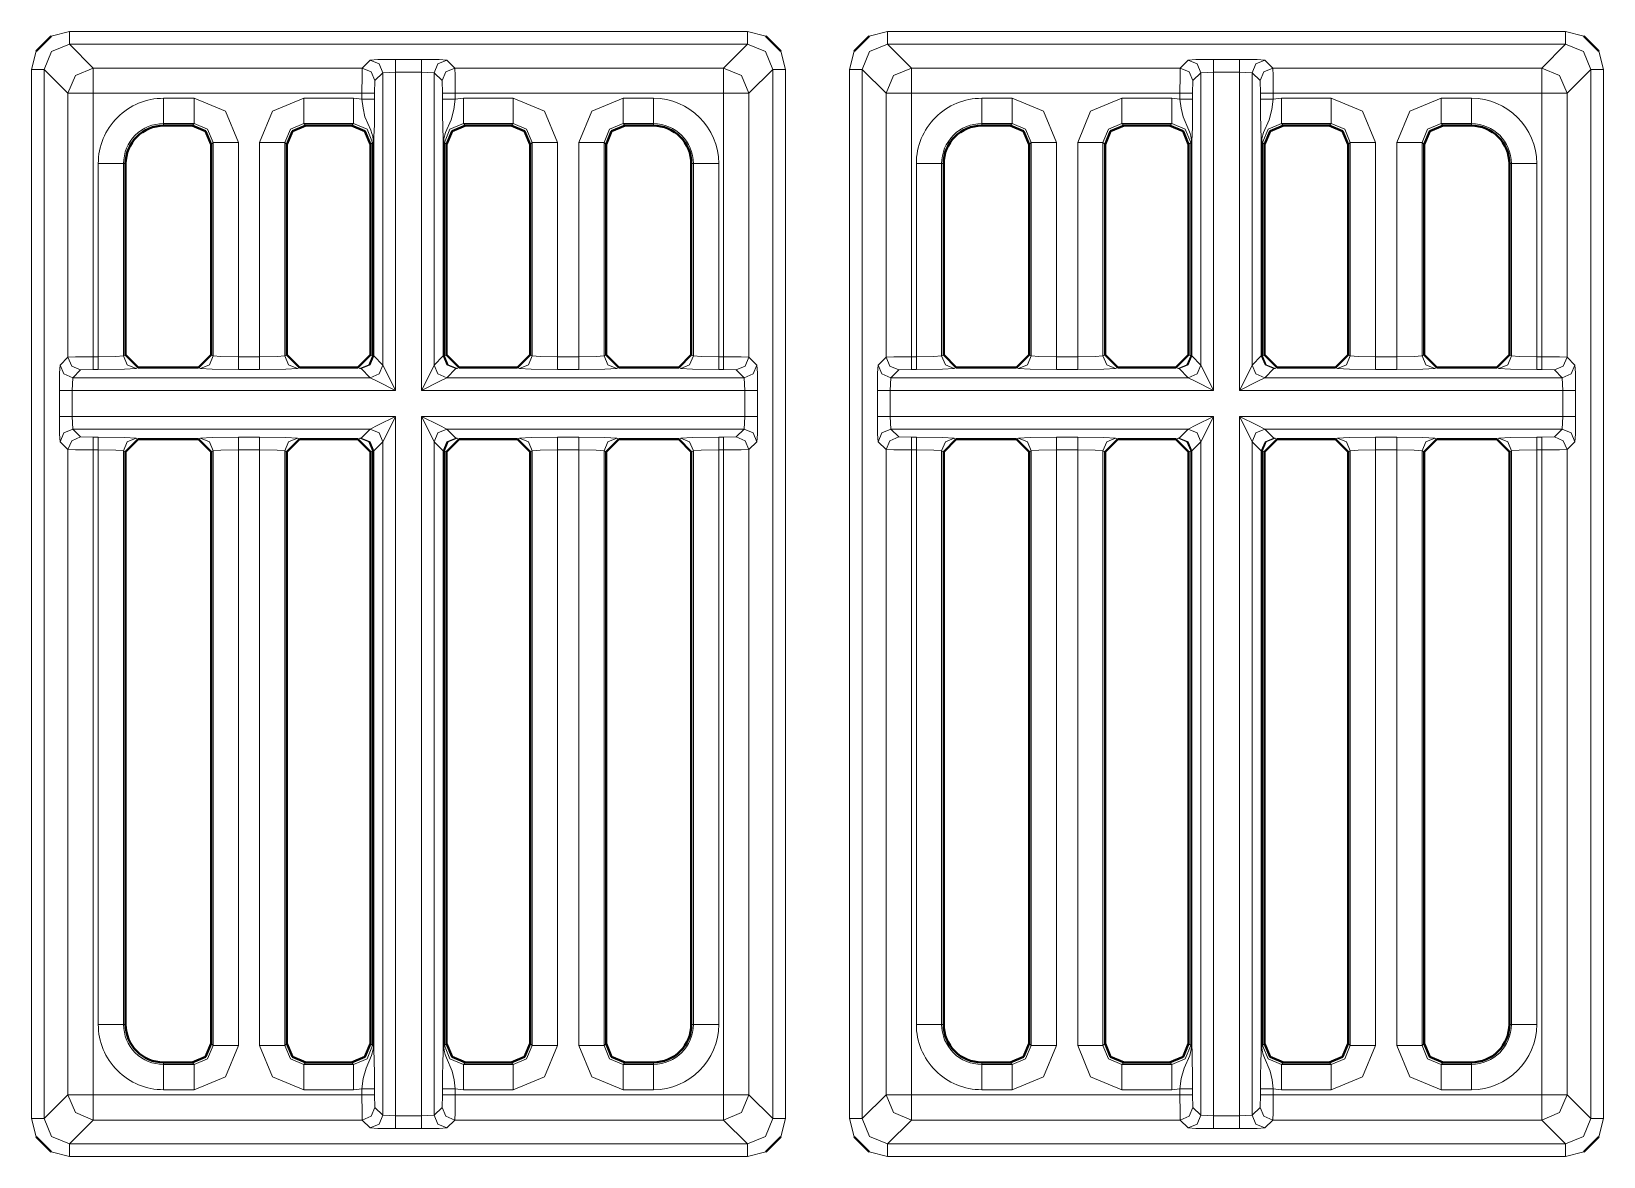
# Model space of a CAD drawing. Header units: millimetres. Extents: x 0 to 2941, y -405 to 1422.
# Drawn here: x 451.8 to 513.9, y 409 to 453.4 of the extents above; entities that cross this region are included whole.
import ezdxf

# ---------------------------------------------------------------- set-up
doc = ezdxf.new("R2010")
doc.units = ezdxf.units.MM
doc.layers.add('FINE', color=9, linetype='Continuous')
doc.layers.add('OUTLINE', color=7, linetype='Continuous')

msp = doc.modelspace()

# ---------------------------------------------------------------- linework, layer by layer
at = {"layer": 'FINE', "lineweight": 9}
for p, q in [((453.279, 453.377), (452.552, 453.189)), ((480.054, 453.377), (453.279, 453.377)), ((480.781, 453.189), (480.054, 453.377)), ((513.081, 453.189), (512.354, 453.377)), ((451.968, 452.605), (451.78, 451.878)), ((454.223, 451.933), (453.279, 452.877)), ((481.553, 451.878), (481.366, 452.605)), ((484.268, 452.605), (484.08, 451.878)), ((485.579, 452.877), (512.354, 452.877)), ((486.523, 451.933), (485.579, 452.877)), ((512.354, 452.877), (511.41, 451.933)), ((513.853, 451.878), (513.665, 452.605)), ((467.182, 452.275), (466.157, 452.275)), ((468.497, 451.933), (468.182, 452.249)), ((479.11, 451.933), (468.497, 451.933)), ((497.142, 451.933), (486.523, 451.933)), ((497.457, 452.249), (497.142, 451.933)), ((500.797, 451.933), (500.482, 452.249)), ((511.41, 451.933), (500.797, 451.933)), ((452.28, 451.878), (453.223, 450.934)), ((465.329, 450.934), (465.342, 451.434)), ((465.342, 451.434), (465.657, 451.749)), ((465.657, 451.749), (466.157, 451.775)), ((465.657, 451.749), (465.657, 440.205)), ((466.157, 439.206), (466.157, 451.775)), ((467.182, 451.775), (467.682, 451.749)), ((467.682, 451.749), (467.998, 451.434)), ((467.682, 440.205), (467.682, 451.749)), ((467.998, 451.434), (468.01, 450.934)), ((481.553, 410.453), (481.553, 451.878)), ((484.08, 451.878), (484.08, 410.453)), ((484.579, 451.878), (485.523, 450.934)), ((484.579, 410.453), (484.579, 451.878)), ((497.642, 451.434), (497.957, 451.749)), ((497.957, 451.749), (498.457, 451.775)), ((497.957, 451.749), (497.957, 440.205)), ((498.457, 439.206), (498.457, 451.775)), ((499.483, 451.775), (499.982, 451.749)), ((499.982, 451.749), (500.298, 451.434)), ((499.982, 440.205), (499.982, 451.749)), ((500.298, 451.434), (500.31, 450.934)), ((513.354, 451.878), (513.354, 410.453)), ((513.853, 410.453), (513.853, 451.878)), ((453.223, 450.934), (453.223, 440.521)), ((454.223, 450.934), (464.829, 450.934)), ((464.502, 450.739), (462.537, 450.739)), ((464.829, 450.708), (464.502, 450.739)), ((464.829, 450.934), (464.829, 450.708)), ((465.329, 450.708), (465.329, 450.934)), ((468.01, 450.934), (468.01, 450.708)), ((468.837, 450.739), (468.51, 450.708)), ((470.802, 450.739), (468.837, 450.739)), ((476.335, 450.739), (475.137, 450.739)), ((485.523, 450.934), (485.523, 440.521)), ((486.523, 440.533), (486.523, 450.934)), ((496.802, 450.739), (494.837, 450.739)), ((500.31, 450.934), (500.31, 450.708)), ((501.137, 450.739), (500.81, 450.708)), ((503.102, 450.739), (501.137, 450.739)), ((508.635, 450.739), (507.437, 450.739)), ((456.998, 449.659), (456.998, 449.74)), ((456.998, 449.74), (458.202, 449.74)), ((458.202, 449.74), (458.121, 449.659)), ((470.802, 449.74), (470.721, 449.659)), ((475.219, 449.659), (475.137, 449.74)), ((475.137, 449.74), (476.335, 449.74)), ((476.335, 449.74), (476.335, 449.659)), ((489.299, 449.659), (489.299, 449.74)), ((489.299, 449.74), (490.502, 449.74)), ((490.502, 449.74), (490.421, 449.659)), ((501.219, 449.659), (501.137, 449.74)), ((501.137, 449.74), (503.102, 449.74)), ((503.102, 449.74), (503.021, 449.659)), ((460.79, 448.991), (460.79, 440.533)), ((461.788, 448.991), (461.87, 448.91)), ((461.788, 440.571), (461.788, 448.991)), ((465.17, 448.91), (465.251, 448.991)), ((465.3, 440.563), (465.3, 448.991)), ((468.04, 448.991), (468.04, 440.563)), ((468.056, 440.563), (468.056, 448.991)), ((468.088, 448.991), (468.17, 448.91)), ((468.088, 440.571), (468.088, 448.991)), ((472.55, 440.533), (472.55, 448.991)), ((473.39, 448.991), (473.39, 440.533)), ((474.388, 448.991), (474.47, 448.91)), ((491.17, 448.91), (491.251, 448.991)), ((491.251, 448.991), (491.251, 440.571)), ((492.25, 440.533), (492.25, 448.991)), ((493.09, 448.991), (493.09, 440.533)), ((497.47, 448.91), (497.551, 448.991)), ((497.551, 448.991), (497.551, 440.571)), ((497.6, 440.563), (497.6, 448.991)), ((500.34, 448.991), (500.34, 440.563)), ((500.356, 440.563), (500.356, 448.991)), ((500.388, 448.991), (500.47, 448.91)), ((500.388, 440.571), (500.388, 448.991)), ((503.77, 448.91), (503.851, 448.991)), ((503.851, 448.991), (503.851, 440.571)), ((505.69, 448.991), (505.69, 440.533)), ((506.688, 448.991), (506.77, 448.91)), ((506.688, 440.571), (506.688, 448.991)), ((454.419, 448.158), (454.419, 440.533)), ((455.417, 448.158), (455.498, 448.158)), ((455.417, 440.571), (455.417, 448.158)), ((477.835, 448.158), (477.916, 448.158)), ((478.915, 440.533), (478.915, 448.158)), ((487.717, 448.158), (487.799, 448.158)), ((487.717, 440.571), (487.717, 448.158)), ((510.135, 448.158), (510.216, 448.158)), ((510.216, 448.158), (510.216, 440.571)), ((511.215, 440.533), (511.215, 448.158)), ((453.223, 440.521), (452.908, 440.205)), ((455.498, 440.611), (455.417, 440.571)), ((455.916, 440.071), (455.999, 440.112)), ((458.37, 440.112), (458.452, 440.071)), ((458.951, 440.571), (458.87, 440.611)), ((461.87, 440.611), (461.788, 440.571)), ((462.288, 440.071), (462.37, 440.112)), ((464.67, 440.112), (464.752, 440.071)), ((465.283, 440.563), (465.251, 440.571)), ((465.657, 440.205), (465.3, 440.563)), ((468.04, 440.563), (467.682, 440.205)), ((468.088, 440.571), (468.056, 440.563)), ((468.17, 440.611), (468.088, 440.571)), ((468.588, 440.071), (468.67, 440.112)), ((470.97, 440.112), (471.052, 440.071)), ((471.551, 440.571), (471.47, 440.611)), ((473.39, 440.533), (472.55, 440.533)), ((474.888, 440.071), (474.97, 440.112)), ((477.335, 440.112), (477.417, 440.071)), ((485.523, 440.521), (485.208, 440.205)), ((487.799, 440.611), (487.717, 440.571)), ((488.216, 440.071), (488.298, 440.112)), ((490.67, 440.112), (490.752, 440.071)), ((491.251, 440.571), (491.17, 440.611)), ((493.09, 440.533), (492.25, 440.533)), ((494.17, 440.611), (494.088, 440.571)), ((494.588, 440.071), (494.67, 440.112)), ((496.97, 440.112), (497.052, 440.071)), ((497.551, 440.571), (497.47, 440.611)), ((497.583, 440.563), (497.551, 440.571)), ((497.957, 440.205), (497.6, 440.563)), ((500.34, 440.563), (499.982, 440.205)), ((500.388, 440.571), (500.356, 440.563)), ((500.47, 440.611), (500.388, 440.571)), ((500.888, 440.071), (500.97, 440.112)), ((503.851, 440.571), (503.77, 440.611)), ((505.69, 440.533), (504.85, 440.533)), ((506.77, 440.611), (506.688, 440.571)), ((507.187, 440.071), (507.27, 440.112)), ((509.635, 440.112), (509.717, 440.071)), ((510.216, 440.571), (510.135, 440.611)), ((453.382, 439.206), (453.408, 439.705)), ((453.408, 439.705), (453.723, 440.021)), ((453.408, 439.705), (465.157, 439.705)), ((453.723, 440.021), (454.223, 440.033)), ((454.223, 440.033), (454.419, 440.033)), ((459.95, 440.033), (460.79, 440.033)), ((464.752, 440.071), (464.8, 440.063)), ((464.8, 440.063), (465.157, 439.705)), ((468.182, 439.705), (479.925, 439.705)), ((472.55, 440.033), (473.39, 440.033)), ((478.915, 440.033), (479.11, 440.033)), ((479.11, 440.033), (479.61, 440.021)), ((479.61, 440.021), (479.925, 439.705)), ((479.925, 439.705), (479.951, 439.206)), ((485.682, 439.206), (485.708, 439.705)), ((485.708, 439.705), (486.023, 440.021)), ((485.708, 439.705), (497.457, 439.705)), ((486.023, 440.021), (486.523, 440.033)), ((486.523, 440.033), (486.719, 440.033)), ((492.25, 440.033), (493.09, 440.033)), ((497.052, 440.071), (497.1, 440.063)), ((497.1, 440.063), (497.457, 439.705)), ((500.482, 439.705), (500.839, 440.063)), ((500.482, 439.705), (512.225, 439.705)), ((500.839, 440.063), (500.888, 440.071)), ((504.85, 440.033), (505.69, 440.033)), ((511.215, 440.033), (511.41, 440.033)), ((511.41, 440.033), (511.91, 440.021)), ((511.91, 440.021), (512.225, 439.705)), ((512.225, 439.705), (512.251, 439.206)), ((452.883, 439.206), (452.883, 438.18)), ((466.157, 439.206), (453.382, 439.206)), ((453.382, 438.18), (453.382, 439.206)), ((479.951, 439.206), (467.182, 439.206)), ((479.951, 439.206), (479.951, 438.18)), ((485.182, 439.206), (485.182, 438.18)), ((498.457, 439.206), (485.682, 439.206)), ((485.682, 438.18), (485.682, 439.206)), ((512.251, 439.206), (499.483, 439.206)), ((512.251, 439.206), (512.251, 438.18)), ((512.751, 438.18), (512.751, 439.206)), ((453.382, 438.18), (466.157, 438.18)), ((453.408, 437.68), (453.382, 438.18)), ((453.723, 437.365), (453.408, 437.68)), ((465.157, 437.68), (453.408, 437.68)), ((465.157, 437.68), (464.8, 437.323)), ((466.157, 410.556), (466.157, 438.18)), ((467.182, 438.18), (479.951, 438.18)), ((467.182, 438.18), (467.182, 410.556)), ((479.925, 437.68), (468.182, 437.68)), ((468.539, 437.323), (468.182, 437.68)), ((479.925, 437.68), (479.61, 437.365)), ((479.951, 438.18), (479.925, 437.68)), ((485.682, 438.18), (498.457, 438.18)), ((485.708, 437.68), (485.682, 438.18)), ((497.457, 437.68), (485.708, 437.68)), ((486.023, 437.365), (485.708, 437.68)), ((497.457, 437.68), (497.1, 437.323)), ((499.483, 438.18), (512.251, 438.18)), ((499.483, 438.18), (499.483, 410.556)), ((512.225, 437.68), (500.482, 437.68)), ((500.839, 437.323), (500.482, 437.68)), ((512.225, 437.68), (511.91, 437.365)), ((512.251, 438.18), (512.225, 437.68)), ((454.223, 437.352), (453.723, 437.365)), ((454.419, 437.352), (454.223, 437.352)), ((455.999, 437.274), (455.916, 437.315)), ((458.452, 437.315), (458.37, 437.274)), ((460.79, 437.352), (459.95, 437.352)), ((462.37, 437.274), (462.288, 437.315)), ((464.752, 437.315), (464.67, 437.274)), ((464.8, 437.323), (464.752, 437.315)), ((465.3, 436.823), (465.657, 437.18)), ((465.657, 437.18), (465.657, 410.582)), ((467.682, 410.582), (467.682, 437.18)), ((467.682, 437.18), (468.04, 436.823)), ((468.588, 437.315), (468.539, 437.323)), ((468.67, 437.274), (468.588, 437.315)), ((471.052, 437.315), (470.97, 437.274)), ((473.39, 437.352), (472.55, 437.352)), ((474.97, 437.274), (474.888, 437.315)), ((477.417, 437.315), (477.335, 437.274)), ((479.11, 437.352), (478.915, 437.352)), ((479.61, 437.365), (479.11, 437.352)), ((480.11, 436.865), (480.425, 437.18)), ((486.523, 437.352), (486.023, 437.365)), ((486.719, 437.352), (486.523, 437.352)), ((490.752, 437.315), (490.67, 437.274)), ((493.09, 437.352), (492.25, 437.352)), ((494.67, 437.274), (494.588, 437.315)), ((497.052, 437.315), (496.97, 437.274)), ((497.1, 437.323), (497.052, 437.315)), ((497.6, 436.823), (497.957, 437.18)), ((497.957, 437.18), (497.957, 410.582)), ((499.982, 410.582), (499.982, 437.18)), ((499.982, 437.18), (500.34, 436.823)), ((500.888, 437.315), (500.839, 437.323)), ((500.97, 437.274), (500.888, 437.315)), ((503.352, 437.315), (503.27, 437.274)), ((505.69, 437.352), (504.85, 437.352)), ((507.27, 437.274), (507.187, 437.315)), ((509.717, 437.315), (509.635, 437.274)), ((511.41, 437.352), (511.215, 437.352)), ((511.91, 437.365), (511.41, 437.352)), ((512.41, 436.865), (512.725, 437.18)), ((454.223, 436.852), (454.419, 436.852)), ((454.223, 411.397), (454.223, 436.852)), ((454.419, 436.852), (454.419, 414.172)), ((455.417, 414.172), (455.417, 436.815)), ((455.417, 436.815), (455.498, 436.774)), ((459.95, 413.34), (459.95, 436.852)), ((459.95, 436.852), (460.79, 436.852)), ((461.788, 413.34), (461.788, 436.815)), ((461.788, 436.815), (461.87, 436.774)), ((465.17, 436.774), (465.251, 436.815)), ((465.251, 436.815), (465.283, 436.823)), ((465.283, 436.823), (465.283, 413.34)), ((465.3, 413.34), (465.3, 436.823)), ((468.04, 436.823), (468.04, 413.34)), ((468.056, 413.34), (468.056, 436.823)), ((468.056, 436.823), (468.088, 436.815)), ((468.088, 413.34), (468.088, 436.815)), ((468.088, 436.815), (468.17, 436.774)), ((471.47, 436.774), (471.551, 436.815)), ((472.55, 413.34), (472.55, 436.852)), ((472.55, 436.852), (473.39, 436.852)), ((473.39, 436.852), (473.39, 413.34)), ((474.388, 413.34), (474.388, 436.815)), ((474.388, 436.815), (474.47, 436.774)), ((477.835, 436.774), (477.916, 436.815)), ((477.916, 436.815), (477.916, 414.172)), ((478.915, 414.172), (478.915, 436.852)), ((478.915, 436.852), (479.11, 436.852)), ((479.11, 436.852), (479.11, 411.397)), ((480.11, 411.397), (480.11, 436.865)), ((486.523, 436.852), (486.719, 436.852)), ((486.719, 436.852), (486.719, 414.172)), ((492.25, 436.852), (493.09, 436.852)), ((493.09, 436.852), (493.09, 413.34)), ((497.47, 436.774), (497.551, 436.815)), ((497.551, 436.815), (497.583, 436.823)), ((497.551, 436.815), (497.551, 413.34)), ((497.583, 436.823), (497.583, 413.34)), ((497.6, 413.34), (497.6, 436.823)), ((500.34, 436.823), (500.34, 413.34)), ((500.356, 413.34), (500.356, 436.823)), ((500.356, 436.823), (500.388, 436.815)), ((500.388, 413.34), (500.388, 436.815)), ((500.388, 436.815), (500.47, 436.774)), ((503.77, 436.774), (503.851, 436.815)), ((504.85, 413.34), (504.85, 436.852)), ((504.85, 436.852), (505.69, 436.852)), ((505.69, 436.852), (505.69, 413.34)), ((506.688, 413.34), (506.688, 436.815)), ((506.688, 436.815), (506.77, 436.774)), ((510.135, 436.774), (510.216, 436.815)), ((511.215, 436.852), (511.41, 436.852)), ((511.215, 414.172), (511.215, 436.852)), ((511.41, 436.852), (511.41, 411.397)), ((512.41, 411.397), (512.41, 436.865)), ((455.498, 414.172), (455.417, 414.172)), ((477.916, 414.172), (477.835, 414.172)), ((487.799, 414.172), (487.717, 414.172)), ((458.951, 413.34), (458.87, 413.421)), ((461.87, 413.421), (461.788, 413.34)), ((468.17, 413.421), (468.088, 413.34)), ((474.47, 413.421), (474.388, 413.34)), ((491.251, 413.34), (491.17, 413.421)), ((494.17, 413.421), (494.088, 413.34)), ((497.551, 413.34), (497.47, 413.421)), ((500.47, 413.421), (500.388, 413.34)), ((506.77, 413.421), (506.688, 413.34)), ((456.998, 412.591), (456.998, 412.672)), ((458.202, 412.591), (456.998, 412.591)), ((458.121, 412.672), (458.202, 412.591)), ((462.537, 412.591), (462.619, 412.672)), ((468.837, 412.591), (468.919, 412.672)), ((470.802, 412.591), (468.837, 412.591)), ((470.721, 412.672), (470.802, 412.591)), ((475.137, 412.591), (475.219, 412.672)), ((490.421, 412.672), (490.502, 412.591)), ((494.837, 412.591), (494.919, 412.672)), ((496.802, 412.591), (494.837, 412.591)), ((496.721, 412.672), (496.802, 412.591)), ((501.137, 412.591), (501.219, 412.672)), ((507.437, 412.591), (507.519, 412.672)), ((508.635, 412.591), (507.437, 412.591)), ((508.635, 412.672), (508.635, 412.591)), ((456.998, 411.592), (458.202, 411.592)), ((462.537, 411.592), (464.502, 411.592)), ((464.502, 411.592), (464.829, 411.623)), ((464.829, 411.623), (464.829, 411.397)), ((465.329, 411.397), (465.329, 411.623)), ((468.01, 411.623), (468.01, 411.397)), ((468.51, 411.397), (468.51, 411.623)), ((468.51, 411.623), (468.837, 411.592)), ((468.837, 411.592), (470.802, 411.592)), ((475.137, 411.592), (476.335, 411.592)), ((489.299, 411.592), (490.502, 411.592)), ((494.837, 411.592), (496.802, 411.592)), ((496.802, 411.592), (497.129, 411.623)), ((497.629, 411.397), (497.629, 411.623)), ((500.31, 411.623), (500.31, 411.397)), ((500.81, 411.397), (500.81, 411.623)), ((464.829, 411.397), (454.223, 411.397)), ((465.342, 410.897), (465.329, 411.397)), ((468.01, 411.397), (467.998, 410.897)), ((479.11, 411.397), (468.51, 411.397)), ((485.523, 411.397), (484.579, 410.453)), ((497.642, 410.897), (497.629, 411.397)), ((500.31, 411.397), (500.298, 410.897)), ((511.41, 411.397), (500.81, 411.397)), ((513.354, 410.453), (512.41, 411.397)), ((453.279, 409.453), (454.223, 410.397)), ((454.223, 410.397), (464.842, 410.397)), ((464.842, 410.397), (465.157, 410.082)), ((465.657, 410.582), (465.342, 410.897)), ((466.157, 410.556), (465.657, 410.582)), ((467.182, 410.556), (466.157, 410.556)), ((467.682, 410.582), (467.182, 410.556)), ((467.998, 410.897), (467.682, 410.582)), ((468.182, 410.082), (468.497, 410.397)), ((468.497, 410.397), (479.11, 410.397)), ((479.11, 410.397), (480.054, 409.453)), ((481.366, 409.726), (481.553, 410.453)), ((484.08, 410.453), (484.268, 409.726)), ((497.142, 410.397), (497.457, 410.082)), ((497.957, 410.582), (497.642, 410.897)), ((498.457, 410.556), (497.957, 410.582)), ((499.982, 410.582), (499.483, 410.556)), ((500.298, 410.897), (499.982, 410.582)), ((500.482, 410.082), (500.797, 410.397)), ((500.797, 410.397), (511.41, 410.397)), ((513.665, 409.726), (513.853, 410.453)), ((466.157, 410.056), (467.182, 410.056)), ((498.457, 410.056), (499.483, 410.056)), ((452.552, 409.141), (453.279, 408.954)), ((480.054, 409.453), (453.279, 409.453)), ((480.054, 408.954), (480.781, 409.141)), ((484.852, 409.141), (485.579, 408.954)), ((512.354, 408.954), (513.081, 409.141)), ((453.279, 408.954), (480.054, 408.954)), ((485.579, 408.954), (512.354, 408.954))]:
    msp.add_line(p, q, dxfattribs=at)
for points in [[(453.279, 452.877), (453.279, 453.028), (453.279, 453.377)], [(480.054, 452.877), (480.054, 453.028), (480.054, 453.377)], [(512.354, 453.377), (485.579, 453.377), (484.852, 453.189)], [(485.579, 452.877), (485.579, 453.028), (485.579, 453.377)], [(512.354, 452.877), (512.354, 453.028), (512.354, 453.377)], [(452.28, 451.878), (452.572, 452.585), (453.279, 452.877)], [(453.279, 452.877), (480.054, 452.877), (479.11, 451.933)], [(480.054, 452.877), (480.761, 452.585), (481.054, 451.878)], [(484.579, 451.878), (484.872, 452.585), (485.579, 452.877)], [(512.354, 452.877), (513.061, 452.585), (513.354, 451.878)], [(453.223, 450.934), (453.525, 450.934), (454.223, 450.934), (454.223, 451.632), (454.223, 451.933)], [(454.223, 451.933), (453.516, 451.641), (453.223, 450.934)], [(465.157, 452.249), (464.842, 451.933), (454.223, 451.933)], [(464.842, 451.933), (464.833, 451.632), (464.829, 450.934)], [(465.342, 451.434), (465.195, 451.787), (464.842, 451.933)], [(466.157, 452.275), (465.459, 452.267), (465.157, 452.249)], [(465.657, 451.749), (465.51, 452.102), (465.157, 452.249)], [(466.157, 451.775), (466.157, 452.123), (466.157, 452.275)], [(467.182, 451.775), (467.182, 452.123), (467.182, 452.275)], [(468.182, 452.249), (467.88, 452.267), (467.182, 452.275)], [(467.682, 451.749), (467.829, 452.102), (468.182, 452.249)], [(467.998, 451.434), (468.144, 451.787), (468.497, 451.933)], [(468.51, 450.934), (468.507, 451.632), (468.497, 451.933)], [(480.11, 450.934), (479.817, 451.641), (479.11, 451.933)], [(479.11, 450.934), (479.11, 451.632), (479.11, 451.933)], [(485.523, 450.934), (485.825, 450.934), (486.523, 450.934), (486.523, 451.632), (486.523, 451.933)], [(486.523, 451.933), (485.816, 451.641), (485.523, 450.934)], [(497.142, 451.933), (497.133, 451.632), (497.129, 450.934)], [(497.142, 451.933), (497.495, 451.787), (497.642, 451.434)], [(499.483, 452.275), (498.457, 452.275), (497.759, 452.267), (497.457, 452.249)], [(497.457, 452.249), (497.81, 452.102), (497.957, 451.749)], [(498.457, 452.275), (498.457, 452.123), (498.457, 451.775)], [(499.483, 452.275), (499.483, 452.123), (499.483, 451.775)], [(500.482, 452.249), (500.18, 452.267), (499.483, 452.275)], [(500.482, 452.249), (500.129, 452.102), (499.982, 451.749)], [(500.797, 451.933), (500.444, 451.787), (500.298, 451.434)], [(500.81, 450.934), (500.806, 451.632), (500.797, 451.933)], [(512.41, 450.934), (512.117, 451.641), (511.41, 451.933)], [(511.41, 450.934), (511.41, 451.632), (511.41, 451.933)], [(451.78, 451.878), (452.129, 451.878), (452.28, 451.878)], [(451.78, 451.878), (451.78, 410.453), (451.968, 409.726)], [(453.223, 411.397), (452.28, 410.453), (452.28, 451.878)], [(466.157, 451.775), (467.182, 451.775), (467.182, 439.206)], [(480.11, 450.934), (481.054, 451.878), (481.054, 410.453), (480.11, 411.397)], [(481.054, 451.878), (481.205, 451.878), (481.553, 451.878)], [(484.08, 451.878), (484.429, 451.878), (484.579, 451.878)], [(497.629, 450.708), (497.629, 450.934), (497.642, 451.434)], [(498.457, 451.775), (499.483, 451.775), (499.483, 439.206)], [(512.41, 440.521), (512.41, 450.934), (513.354, 451.878)], [(513.354, 451.878), (513.504, 451.878), (513.853, 451.878)], [(454.419, 440.533), (454.223, 440.533), (454.223, 450.934)], [(456.998, 449.74), (456.998, 450.05), (456.998, 450.739)], [(458.202, 449.74), (458.202, 450.05), (458.202, 450.739)], [(459.95, 448.991), (459.438, 450.227), (458.202, 450.739)], [(462.537, 450.739), (461.301, 450.227), (460.79, 448.991)], [(462.537, 450.739), (462.537, 450.05), (462.537, 449.74)], [(464.502, 450.739), (464.502, 450.05), (464.502, 449.74)], [(465.329, 450.934), (465.178, 450.934), (464.829, 450.934)], [(465.329, 450.708), (465.178, 450.708), (464.829, 450.708)], [(464.829, 450.708), (464.872, 450.344), (464.95, 450.001), (465.175, 449.483), (465.226, 449.346), (465.255, 449.239), (465.278, 449.094), (465.283, 449.024), (465.283, 448.991)], [(465.3, 448.991), (465.3, 449.004), (465.3, 449.031), (465.301, 449.09), (465.303, 449.139), (465.305, 449.213), (465.32, 449.707), (465.326, 450.178), (465.329, 450.708)], [(468.01, 450.934), (468.161, 450.934), (468.51, 450.934)], [(468.01, 450.708), (468.161, 450.708), (468.51, 450.708)], [(468.01, 450.708), (468.013, 450.116), (468.023, 449.568), (468.036, 449.16), (468.039, 449.052), (468.039, 449.018), (468.04, 448.991)], [(468.056, 448.991), (468.058, 449.061), (468.067, 449.148), (468.127, 449.388), (468.349, 449.887), (468.46, 450.301), (468.51, 450.708)], [(468.51, 450.708), (468.51, 450.934), (479.11, 450.934)], [(468.837, 450.739), (468.837, 450.05), (468.837, 449.74)], [(470.802, 450.739), (470.802, 450.05), (470.802, 449.74)], [(472.55, 448.991), (472.038, 450.227), (470.802, 450.739)], [(475.137, 450.739), (473.901, 450.227), (473.39, 448.991)], [(475.137, 450.739), (475.137, 450.05), (475.137, 449.74)], [(476.335, 450.739), (476.335, 450.05), (476.335, 449.74)], [(479.11, 450.934), (479.11, 440.533), (478.915, 440.533)], [(479.11, 450.934), (479.808, 450.934), (480.11, 450.934)], [(480.425, 440.205), (480.11, 440.521), (480.11, 450.934)], [(486.523, 450.934), (497.129, 450.934), (497.129, 450.708), (496.802, 450.739)], [(489.299, 449.74), (489.299, 450.05), (489.299, 450.739)], [(490.502, 449.74), (490.502, 450.05), (490.502, 450.739)], [(492.25, 448.991), (491.738, 450.227), (490.502, 450.739)], [(494.837, 450.739), (493.601, 450.227), (493.09, 448.991)], [(494.837, 450.739), (494.837, 450.05), (494.837, 449.74)], [(496.802, 450.739), (496.802, 450.05), (496.802, 449.74)], [(497.129, 450.934), (497.478, 450.934), (497.629, 450.934)], [(497.129, 450.708), (497.478, 450.708), (497.629, 450.708)], [(497.129, 450.708), (497.172, 450.344), (497.25, 450.001), (497.475, 449.483), (497.526, 449.346), (497.555, 449.239), (497.578, 449.094), (497.583, 449.024), (497.583, 448.991), (497.583, 440.563)], [(497.6, 448.991), (497.6, 449.004), (497.6, 449.031), (497.601, 449.09), (497.603, 449.139), (497.605, 449.213), (497.62, 449.707), (497.627, 450.178), (497.629, 450.708)], [(500.81, 450.934), (500.461, 450.934), (500.31, 450.934)], [(500.81, 450.708), (500.461, 450.708), (500.31, 450.708)], [(500.31, 450.708), (500.313, 450.116), (500.323, 449.568), (500.336, 449.16), (500.339, 449.052), (500.339, 449.018), (500.34, 448.991)], [(500.356, 448.991), (500.358, 449.061), (500.367, 449.148), (500.427, 449.388), (500.649, 449.887), (500.76, 450.301), (500.81, 450.708)], [(500.81, 450.708), (500.81, 450.934), (511.41, 450.934)], [(501.137, 450.739), (501.137, 450.05), (501.137, 449.74)], [(503.102, 450.739), (503.102, 450.05), (503.102, 449.74)], [(504.85, 440.533), (504.85, 448.991), (504.338, 450.227), (503.102, 450.739)], [(507.437, 450.739), (506.201, 450.227), (505.69, 448.991)], [(507.437, 450.739), (507.437, 450.05), (507.437, 449.74)], [(508.635, 450.739), (508.635, 450.05), (508.635, 449.74)], [(511.41, 450.934), (511.41, 440.533), (511.215, 440.533)], [(511.41, 450.934), (512.108, 450.934), (512.41, 450.934)], [(458.202, 449.74), (458.733, 449.522), (458.951, 448.991)], [(461.788, 448.991), (462.006, 449.522), (462.537, 449.74)], [(462.619, 449.659), (462.537, 449.74), (464.502, 449.74), (464.421, 449.659)], [(464.502, 449.74), (465.033, 449.522), (465.251, 448.991)], [(468.088, 448.991), (468.306, 449.522), (468.837, 449.74)], [(468.919, 449.659), (468.837, 449.74), (470.802, 449.74)], [(470.802, 449.74), (471.333, 449.522), (471.551, 448.991)], [(474.388, 448.991), (474.606, 449.522), (475.137, 449.74)], [(490.502, 449.74), (491.033, 449.522), (491.251, 448.991)], [(494.088, 448.991), (494.306, 449.522), (494.837, 449.74)], [(494.919, 449.659), (494.837, 449.74), (496.802, 449.74), (496.721, 449.659)], [(496.802, 449.74), (497.333, 449.522), (497.551, 448.991)], [(500.388, 448.991), (500.606, 449.522), (501.137, 449.74)], [(503.102, 449.74), (503.633, 449.522), (503.851, 448.991)], [(506.688, 448.991), (506.906, 449.522), (507.437, 449.74)], [(507.519, 449.659), (507.437, 449.74), (508.635, 449.74), (508.635, 449.659)], [(458.87, 448.91), (458.951, 448.991), (458.951, 440.571)], [(459.95, 448.991), (459.261, 448.991), (458.951, 448.991)], [(460.79, 440.533), (459.95, 440.533), (459.95, 448.991)], [(460.79, 448.991), (461.478, 448.991), (461.788, 448.991)], [(465.251, 448.991), (465.251, 440.571), (465.17, 440.611)], [(465.251, 448.991), (465.262, 448.991), (465.283, 448.991), (465.283, 440.563)], [(465.3, 448.991), (465.295, 448.991), (465.283, 448.991)], [(468.04, 448.991), (468.045, 448.991), (468.056, 448.991)], [(468.056, 448.991), (468.078, 448.991), (468.088, 448.991)], [(471.47, 448.91), (471.551, 448.991), (471.551, 440.571)], [(471.551, 448.991), (471.861, 448.991), (472.55, 448.991)], [(474.388, 448.991), (474.078, 448.991), (473.39, 448.991)], [(474.47, 440.611), (474.388, 440.571), (474.388, 448.991)], [(492.25, 448.991), (491.561, 448.991), (491.251, 448.991)], [(493.09, 448.991), (493.778, 448.991), (494.088, 448.991)], [(494.088, 440.571), (494.088, 448.991), (494.17, 448.91)], [(497.551, 448.991), (497.562, 448.991), (497.583, 448.991)], [(497.583, 448.991), (497.595, 448.991), (497.6, 448.991)], [(500.356, 448.991), (500.344, 448.991), (500.34, 448.991)], [(500.356, 448.991), (500.377, 448.991), (500.388, 448.991)], [(503.851, 448.991), (504.161, 448.991), (504.85, 448.991)], [(505.69, 448.991), (506.378, 448.991), (506.688, 448.991)], [(455.417, 448.158), (455.107, 448.158), (454.419, 448.158)], [(477.916, 448.158), (477.916, 440.571), (477.835, 440.611)], [(478.915, 448.158), (478.226, 448.158), (477.916, 448.158)], [(486.719, 448.158), (486.719, 440.533), (486.523, 440.533)], [(487.717, 448.158), (487.407, 448.158), (486.719, 448.158)], [(510.216, 448.158), (510.526, 448.158), (511.215, 448.158)], [(452.908, 440.205), (452.89, 439.903), (452.883, 439.206)], [(453.408, 439.705), (453.055, 439.852), (452.908, 440.205)], [(454.223, 440.533), (453.525, 440.53), (453.223, 440.521)], [(453.723, 440.021), (453.37, 440.167), (453.223, 440.521)], [(454.223, 440.033), (454.223, 440.184), (454.223, 440.533)], [(455.417, 440.571), (455.107, 440.544), (454.419, 440.533)], [(454.419, 440.033), (454.419, 440.184), (454.419, 440.533)], [(455.916, 440.071), (455.564, 440.217), (455.417, 440.571)], [(458.951, 440.571), (458.804, 440.217), (458.452, 440.071)], [(459.95, 440.533), (459.261, 440.544), (458.951, 440.571)], [(459.95, 440.533), (459.95, 440.184), (459.95, 440.033)], [(461.788, 440.571), (461.478, 440.544), (460.79, 440.533)], [(460.79, 440.533), (460.79, 440.184), (460.79, 440.033)], [(461.788, 440.571), (461.935, 440.217), (462.288, 440.071)], [(464.752, 440.071), (465.104, 440.217), (465.251, 440.571)], [(464.8, 440.063), (465.14, 440.21), (465.283, 440.563)], [(464.8, 440.063), (465.153, 440.209), (465.3, 440.563)], [(465.157, 439.705), (465.51, 439.852), (465.657, 440.205)], [(465.3, 440.563), (465.295, 440.563), (465.283, 440.563)], [(466.157, 439.206), (465.808, 439.903), (465.657, 440.205)], [(467.682, 440.205), (467.531, 439.903), (467.182, 439.206)], [(467.682, 440.205), (467.829, 439.852), (468.182, 439.705)], [(468.04, 440.563), (468.186, 440.209), (468.539, 440.063)], [(468.056, 440.563), (468.045, 440.563), (468.04, 440.563)], [(468.056, 440.563), (468.199, 440.21), (468.539, 440.063)], [(468.088, 440.571), (468.235, 440.217), (468.588, 440.071)], [(471.551, 440.571), (471.405, 440.217), (471.052, 440.071)], [(472.55, 440.533), (471.861, 440.544), (471.551, 440.571)], [(472.55, 440.533), (472.55, 440.184), (472.55, 440.033)], [(474.388, 440.571), (474.078, 440.544), (473.39, 440.533)], [(473.39, 440.533), (473.39, 440.184), (473.39, 440.033)], [(474.388, 440.571), (474.535, 440.217), (474.888, 440.071)], [(477.417, 440.071), (477.769, 440.217), (477.916, 440.571)], [(478.915, 440.533), (478.226, 440.544), (477.916, 440.571)], [(478.915, 440.033), (478.915, 440.184), (478.915, 440.533)], [(479.11, 440.033), (479.11, 440.184), (479.11, 440.533)], [(480.11, 440.521), (479.808, 440.53), (479.11, 440.533)], [(479.61, 440.021), (479.963, 440.167), (480.11, 440.521)], [(479.925, 439.705), (480.279, 439.852), (480.425, 440.205)], [(480.451, 438.18), (480.451, 439.206), (480.443, 439.903), (480.425, 440.205)], [(485.208, 440.205), (485.19, 439.903), (485.182, 439.206)], [(485.208, 440.205), (485.355, 439.852), (485.708, 439.705)], [(486.523, 440.533), (485.825, 440.53), (485.523, 440.521)], [(485.523, 440.521), (485.67, 440.167), (486.023, 440.021)], [(486.523, 440.533), (486.523, 440.184), (486.523, 440.033)], [(487.717, 440.571), (487.407, 440.544), (486.719, 440.533)], [(486.719, 440.533), (486.719, 440.184), (486.719, 440.033)], [(487.717, 440.571), (487.864, 440.217), (488.216, 440.071)], [(491.251, 440.571), (491.104, 440.217), (490.752, 440.071)], [(492.25, 440.533), (491.561, 440.544), (491.251, 440.571)], [(492.25, 440.533), (492.25, 440.184), (492.25, 440.033)], [(494.088, 440.571), (493.778, 440.544), (493.09, 440.533)], [(493.09, 440.533), (493.09, 440.184), (493.09, 440.033)], [(494.088, 440.571), (494.235, 440.217), (494.588, 440.071)], [(497.052, 440.071), (497.405, 440.217), (497.551, 440.571)], [(497.1, 440.063), (497.44, 440.21), (497.583, 440.563)], [(497.1, 440.063), (497.453, 440.209), (497.6, 440.563)], [(497.457, 439.705), (497.81, 439.852), (497.957, 440.205)], [(497.6, 440.563), (497.595, 440.563), (497.583, 440.563)], [(498.457, 439.206), (498.108, 439.903), (497.957, 440.205)], [(499.982, 440.205), (499.831, 439.903), (499.483, 439.206)], [(499.982, 440.205), (500.129, 439.852), (500.482, 439.705)], [(500.34, 440.563), (500.486, 440.209), (500.839, 440.063)], [(500.356, 440.563), (500.344, 440.563), (500.34, 440.563)], [(500.356, 440.563), (500.499, 440.21), (500.839, 440.063)], [(500.388, 440.571), (500.535, 440.217), (500.888, 440.071)], [(503.27, 440.112), (503.352, 440.071), (503.817, 440.044), (504.85, 440.033)], [(503.851, 440.571), (503.704, 440.217), (503.352, 440.071)], [(504.85, 440.533), (504.161, 440.544), (503.851, 440.571)], [(504.85, 440.533), (504.85, 440.184), (504.85, 440.033)], [(506.688, 440.571), (506.378, 440.544), (505.69, 440.533)], [(505.69, 440.533), (505.69, 440.184), (505.69, 440.033)], [(506.688, 440.571), (506.835, 440.217), (507.187, 440.071)], [(509.717, 440.071), (510.07, 440.217), (510.216, 440.571)], [(511.215, 440.533), (510.526, 440.544), (510.216, 440.571)], [(511.215, 440.033), (511.215, 440.184), (511.215, 440.533)], [(511.41, 440.033), (511.41, 440.184), (511.41, 440.533)], [(512.41, 440.521), (512.108, 440.53), (511.41, 440.533)], [(511.91, 440.021), (512.263, 440.167), (512.41, 440.521)], [(512.225, 439.705), (512.579, 439.852), (512.725, 440.205)], [(512.751, 439.206), (512.743, 439.903), (512.725, 440.205), (512.41, 440.521)], [(454.419, 440.033), (455.451, 440.044), (455.916, 440.071)], [(458.452, 440.071), (458.917, 440.044), (459.95, 440.033)], [(460.79, 440.033), (461.822, 440.044), (462.288, 440.071)], [(465.157, 439.705), (465.459, 439.555), (466.157, 439.206)], [(467.182, 439.206), (467.88, 439.555), (468.182, 439.705)], [(468.182, 439.705), (468.539, 440.063), (468.588, 440.071)], [(471.052, 440.071), (471.517, 440.044), (472.55, 440.033)], [(473.39, 440.033), (474.422, 440.044), (474.888, 440.071)], [(477.417, 440.071), (477.882, 440.044), (478.915, 440.033)], [(486.719, 440.033), (487.751, 440.044), (488.216, 440.071)], [(490.752, 440.071), (491.217, 440.044), (492.25, 440.033)], [(493.09, 440.033), (494.122, 440.044), (494.588, 440.071)], [(497.457, 439.705), (497.759, 439.555), (498.457, 439.206)], [(499.483, 439.206), (500.18, 439.555), (500.482, 439.705)], [(505.69, 440.033), (506.722, 440.044), (507.187, 440.071)], [(509.717, 440.071), (510.182, 440.044), (511.215, 440.033)], [(453.382, 439.206), (453.034, 439.206), (452.883, 439.206)], [(479.951, 439.206), (480.3, 439.206), (480.451, 439.206)], [(485.182, 439.206), (485.333, 439.206), (485.682, 439.206)], [(512.251, 439.206), (512.6, 439.206), (512.751, 439.206)], [(453.382, 438.18), (453.034, 438.18), (452.883, 438.18)], [(452.883, 438.18), (452.89, 437.482), (452.908, 437.18)], [(453.408, 437.68), (453.055, 437.534), (452.908, 437.18)], [(466.157, 438.18), (465.459, 437.831), (465.157, 437.68)], [(465.657, 437.18), (465.51, 437.534), (465.157, 437.68)], [(465.657, 437.18), (465.808, 437.482), (466.157, 438.18)], [(468.182, 437.68), (467.88, 437.831), (467.182, 438.18)], [(467.182, 438.18), (467.531, 437.482), (467.682, 437.18)], [(468.182, 437.68), (467.829, 437.534), (467.682, 437.18)], [(479.925, 437.68), (480.279, 437.534), (480.425, 437.18)], [(479.951, 438.18), (480.3, 438.18), (480.451, 438.18)], [(480.425, 437.18), (480.443, 437.482), (480.451, 438.18)], [(485.182, 438.18), (485.333, 438.18), (485.682, 438.18)], [(485.182, 438.18), (485.19, 437.482), (485.208, 437.18)], [(485.208, 437.18), (485.355, 437.534), (485.708, 437.68)], [(498.457, 438.18), (497.759, 437.831), (497.457, 437.68)], [(497.957, 437.18), (497.81, 437.534), (497.457, 437.68)], [(497.957, 437.18), (498.108, 437.482), (498.457, 438.18)], [(499.483, 410.556), (498.457, 410.556), (498.457, 438.18)], [(500.482, 437.68), (500.18, 437.831), (499.483, 438.18)], [(499.483, 438.18), (499.831, 437.482), (499.982, 437.18)], [(500.482, 437.68), (500.129, 437.534), (499.982, 437.18)], [(512.225, 437.68), (512.579, 437.534), (512.725, 437.18)], [(512.251, 438.18), (512.6, 438.18), (512.751, 438.18)], [(512.725, 437.18), (512.743, 437.482), (512.751, 438.18)], [(452.908, 437.18), (453.223, 436.865), (453.223, 411.397)], [(453.723, 437.365), (453.37, 437.218), (453.223, 436.865)], [(454.223, 437.352), (454.223, 437.201), (454.223, 436.852)], [(454.419, 437.352), (454.419, 437.201), (454.419, 436.852)], [(455.916, 437.315), (455.451, 437.341), (454.419, 437.352)], [(455.916, 437.315), (455.564, 437.168), (455.417, 436.815)], [(459.95, 437.352), (458.917, 437.341), (458.452, 437.315)], [(458.452, 437.315), (458.804, 437.168), (458.951, 436.815)], [(459.95, 437.352), (459.95, 437.201), (459.95, 436.852)], [(460.79, 437.352), (460.79, 437.201), (460.79, 436.852)], [(462.288, 437.315), (461.822, 437.341), (460.79, 437.352)], [(462.288, 437.315), (461.935, 437.168), (461.788, 436.815)], [(465.251, 436.815), (465.104, 437.168), (464.752, 437.315)], [(465.283, 436.823), (465.14, 437.175), (464.8, 437.323)], [(465.3, 436.823), (465.153, 437.176), (464.8, 437.323)], [(468.539, 437.323), (468.186, 437.176), (468.04, 436.823)], [(468.539, 437.323), (468.199, 437.175), (468.056, 436.823)], [(468.588, 437.315), (468.235, 437.168), (468.088, 436.815)], [(472.55, 437.352), (471.517, 437.341), (471.052, 437.315)], [(471.052, 437.315), (471.405, 437.168), (471.551, 436.815)], [(472.55, 437.352), (472.55, 437.201), (472.55, 436.852)], [(473.39, 437.352), (473.39, 437.201), (473.39, 436.852)], [(474.888, 437.315), (474.422, 437.341), (473.39, 437.352)], [(474.888, 437.315), (474.535, 437.168), (474.388, 436.815)], [(478.915, 437.352), (477.882, 437.341), (477.417, 437.315)], [(477.417, 437.315), (477.769, 437.168), (477.916, 436.815)], [(478.915, 437.352), (478.915, 437.201), (478.915, 436.852)], [(479.11, 437.352), (479.11, 437.201), (479.11, 436.852)], [(479.61, 437.365), (479.963, 437.218), (480.11, 436.865)], [(485.208, 437.18), (485.523, 436.865), (485.523, 411.397)], [(485.523, 436.865), (485.67, 437.218), (486.023, 437.365)], [(486.523, 436.852), (486.523, 437.201), (486.523, 437.352)], [(486.719, 436.852), (486.719, 437.201), (486.719, 437.352)], [(488.298, 437.274), (488.216, 437.315), (487.751, 437.341), (486.719, 437.352)], [(487.717, 436.815), (487.864, 437.168), (488.216, 437.315)], [(492.25, 437.352), (491.217, 437.341), (490.752, 437.315)], [(490.752, 437.315), (491.104, 437.168), (491.251, 436.815)], [(492.25, 437.352), (492.25, 437.201), (492.25, 436.852)], [(493.09, 437.352), (493.09, 437.201), (493.09, 436.852)], [(494.588, 437.315), (494.122, 437.341), (493.09, 437.352)], [(494.588, 437.315), (494.235, 437.168), (494.088, 436.815)], [(497.551, 436.815), (497.405, 437.168), (497.052, 437.315)], [(497.6, 436.823), (497.453, 437.176), (497.1, 437.323)], [(497.583, 436.823), (497.44, 437.175), (497.1, 437.323)], [(500.839, 437.323), (500.486, 437.176), (500.34, 436.823)], [(500.839, 437.323), (500.499, 437.175), (500.356, 436.823)], [(500.888, 437.315), (500.535, 437.168), (500.388, 436.815)], [(504.85, 437.352), (503.817, 437.341), (503.352, 437.315)], [(503.352, 437.315), (503.704, 437.168), (503.851, 436.815)], [(504.85, 437.352), (504.85, 437.201), (504.85, 436.852)], [(505.69, 437.352), (505.69, 437.201), (505.69, 436.852)], [(507.187, 437.315), (506.722, 437.341), (505.69, 437.352)], [(507.187, 437.315), (506.835, 437.168), (506.688, 436.815)], [(511.215, 437.352), (510.182, 437.341), (509.717, 437.315)], [(509.717, 437.315), (510.07, 437.168), (510.216, 436.815)], [(511.215, 437.352), (511.215, 437.201), (511.215, 436.852)], [(511.41, 437.352), (511.41, 437.201), (511.41, 436.852)], [(511.91, 437.365), (512.263, 437.218), (512.41, 436.865)], [(453.223, 436.865), (453.525, 436.856), (454.223, 436.852)], [(454.419, 436.852), (455.107, 436.841), (455.417, 436.815)], [(458.87, 436.774), (458.951, 436.815), (458.951, 413.34)], [(458.951, 436.815), (459.261, 436.841), (459.95, 436.852)], [(460.79, 436.852), (461.478, 436.841), (461.788, 436.815)], [(460.79, 436.852), (460.79, 413.34), (461.301, 412.104), (462.537, 411.592)], [(465.251, 436.815), (465.251, 413.34), (465.17, 413.421)], [(465.283, 436.823), (465.295, 436.823), (465.3, 436.823)], [(468.04, 436.823), (468.045, 436.823), (468.056, 436.823)], [(471.551, 436.815), (471.551, 413.34), (471.47, 413.421)], [(471.551, 436.815), (471.861, 436.841), (472.55, 436.852)], [(473.39, 436.852), (474.078, 436.841), (474.388, 436.815)], [(477.916, 436.815), (478.226, 436.841), (478.915, 436.852)], [(479.11, 436.852), (479.808, 436.856), (480.11, 436.865)], [(485.523, 436.865), (485.825, 436.856), (486.523, 436.852)], [(497.129, 411.623), (497.129, 411.397), (486.523, 411.397), (486.523, 436.852)], [(486.719, 436.852), (487.407, 436.841), (487.717, 436.815)], [(487.717, 414.172), (487.717, 436.815), (487.799, 436.774)], [(490.502, 411.592), (491.738, 412.104), (492.25, 413.34), (492.25, 436.852)], [(491.17, 436.774), (491.251, 436.815), (491.251, 413.34)], [(491.251, 436.815), (491.561, 436.841), (492.25, 436.852)], [(493.09, 436.852), (493.778, 436.841), (494.088, 436.815)], [(494.088, 413.34), (494.088, 436.815), (494.17, 436.774)], [(497.583, 436.823), (497.595, 436.823), (497.6, 436.823)], [(500.34, 436.823), (500.344, 436.823), (500.356, 436.823)], [(503.851, 436.815), (503.851, 413.34), (503.77, 413.421)], [(503.851, 436.815), (504.161, 436.841), (504.85, 436.852)], [(505.69, 436.852), (506.378, 436.841), (506.688, 436.815)], [(510.216, 436.815), (510.216, 414.172), (510.135, 414.172)], [(510.216, 436.815), (510.526, 436.841), (511.215, 436.852)], [(511.41, 436.852), (512.108, 436.856), (512.41, 436.865)], [(455.417, 414.172), (455.107, 414.172), (454.419, 414.172)], [(478.915, 414.172), (478.226, 414.172), (477.916, 414.172)], [(487.717, 414.172), (487.407, 414.172), (486.719, 414.172)], [(510.216, 414.172), (510.526, 414.172), (511.215, 414.172)], [(458.951, 413.34), (458.733, 412.809), (458.202, 412.591)], [(458.202, 411.592), (459.438, 412.104), (459.95, 413.34)], [(459.95, 413.34), (459.261, 413.34), (458.951, 413.34)], [(460.79, 413.34), (461.478, 413.34), (461.788, 413.34)], [(462.537, 412.591), (462.006, 412.809), (461.788, 413.34)], [(465.251, 413.34), (465.033, 412.809), (464.502, 412.591)], [(465.283, 413.34), (465.281, 413.27), (465.272, 413.183), (465.212, 412.943), (464.99, 412.444), (464.879, 412.03), (464.829, 411.623)], [(465.251, 413.34), (465.262, 413.34), (465.283, 413.34)], [(465.3, 413.34), (465.295, 413.34), (465.283, 413.34)], [(465.329, 411.623), (465.326, 412.215), (465.317, 412.763), (465.304, 413.171), (465.3, 413.278), (465.3, 413.313), (465.3, 413.34)], [(468.04, 413.34), (468.04, 413.327), (468.039, 413.3), (468.038, 413.241), (468.036, 413.192), (468.034, 413.118), (468.02, 412.624), (468.013, 412.153), (468.01, 411.623)], [(468.04, 413.34), (468.045, 413.34), (468.056, 413.34)], [(468.056, 413.34), (468.078, 413.34), (468.088, 413.34)], [(468.51, 411.623), (468.467, 411.987), (468.389, 412.33), (468.164, 412.848), (468.114, 412.985), (468.084, 413.091), (468.061, 413.237), (468.057, 413.307), (468.056, 413.34)], [(468.837, 412.591), (468.306, 412.809), (468.088, 413.34)], [(471.551, 413.34), (471.333, 412.809), (470.802, 412.591)], [(470.802, 411.592), (472.038, 412.104), (472.55, 413.34)], [(471.551, 413.34), (471.861, 413.34), (472.55, 413.34)], [(474.388, 413.34), (474.078, 413.34), (473.39, 413.34)], [(473.39, 413.34), (473.901, 412.104), (475.137, 411.592)], [(475.137, 412.591), (474.606, 412.809), (474.388, 413.34)], [(491.251, 413.34), (491.033, 412.809), (490.502, 412.591)], [(492.25, 413.34), (491.561, 413.34), (491.251, 413.34)], [(493.09, 413.34), (493.778, 413.34), (494.088, 413.34)], [(493.09, 413.34), (493.601, 412.104), (494.837, 411.592)], [(494.837, 412.591), (494.306, 412.809), (494.088, 413.34)], [(497.551, 413.34), (497.333, 412.809), (496.802, 412.591)], [(497.583, 413.34), (497.581, 413.27), (497.572, 413.183), (497.512, 412.943), (497.29, 412.444), (497.179, 412.03), (497.129, 411.623)], [(497.551, 413.34), (497.562, 413.34), (497.583, 413.34)], [(497.6, 413.34), (497.595, 413.34), (497.583, 413.34)], [(497.629, 411.623), (497.626, 412.215), (497.616, 412.763), (497.604, 413.171), (497.6, 413.278), (497.6, 413.313), (497.6, 413.34)], [(500.34, 413.34), (500.34, 413.327), (500.339, 413.3), (500.338, 413.241), (500.336, 413.192), (500.334, 413.118), (500.32, 412.624), (500.313, 412.153), (500.31, 411.623)], [(500.34, 413.34), (500.344, 413.34), (500.356, 413.34)], [(500.356, 413.34), (500.377, 413.34), (500.388, 413.34)], [(500.81, 411.623), (500.767, 411.987), (500.689, 412.33), (500.465, 412.848), (500.413, 412.985), (500.384, 413.091), (500.361, 413.237), (500.357, 413.307), (500.356, 413.34)], [(501.137, 412.591), (500.606, 412.809), (500.388, 413.34)], [(503.851, 413.34), (503.633, 412.809), (503.102, 412.591)], [(503.102, 411.592), (504.338, 412.104), (504.85, 413.34)], [(503.851, 413.34), (504.161, 413.34), (504.85, 413.34)], [(505.69, 413.34), (506.378, 413.34), (506.688, 413.34)], [(505.69, 413.34), (506.201, 412.104), (507.437, 411.592)], [(507.437, 412.591), (506.906, 412.809), (506.688, 413.34)], [(456.998, 411.592), (456.998, 412.281), (456.998, 412.591)], [(458.202, 411.592), (458.202, 412.281), (458.202, 412.591)], [(464.421, 412.672), (464.502, 412.591), (462.537, 412.591)], [(462.537, 412.591), (462.537, 412.281), (462.537, 411.592)], [(464.502, 412.591), (464.502, 412.281), (464.502, 411.592)], [(468.837, 412.591), (468.837, 412.281), (468.837, 411.592)], [(470.802, 412.591), (470.802, 412.281), (470.802, 411.592)], [(476.335, 412.672), (476.335, 412.591), (475.137, 412.591)], [(475.137, 412.591), (475.137, 412.281), (475.137, 411.592)], [(476.335, 412.591), (476.335, 412.281), (476.335, 411.592)], [(490.502, 412.591), (489.299, 412.591), (489.299, 412.672)], [(489.299, 411.592), (489.299, 412.281), (489.299, 412.591)], [(490.502, 411.592), (490.502, 412.281), (490.502, 412.591)], [(494.837, 412.591), (494.837, 412.281), (494.837, 411.592)], [(496.802, 412.591), (496.802, 412.281), (496.802, 411.592)], [(503.021, 412.672), (503.102, 412.591), (501.137, 412.591)], [(501.137, 412.591), (501.137, 412.281), (501.137, 411.592)], [(503.102, 412.591), (503.102, 412.281), (503.102, 411.592)], [(507.437, 412.591), (507.437, 412.281), (507.437, 411.592)], [(508.635, 412.591), (508.635, 412.281), (508.635, 411.592)], [(465.329, 411.623), (465.178, 411.623), (464.829, 411.623)], [(468.01, 411.623), (468.161, 411.623), (468.51, 411.623)], [(497.629, 411.623), (497.478, 411.623), (497.129, 411.623)], [(500.31, 411.623), (500.461, 411.623), (500.81, 411.623)], [(500.81, 411.623), (501.137, 411.592), (503.102, 411.592)], [(453.223, 411.397), (453.516, 410.69), (454.223, 410.397)], [(453.223, 411.397), (453.525, 411.397), (454.223, 411.397)], [(454.223, 410.397), (454.223, 410.699), (454.223, 411.397)], [(465.329, 411.397), (465.178, 411.397), (464.829, 411.397)], [(464.829, 411.397), (464.833, 410.699), (464.842, 410.397)], [(468.01, 411.397), (468.161, 411.397), (468.51, 411.397)], [(468.497, 410.397), (468.507, 410.699), (468.51, 411.397)], [(479.11, 410.397), (479.817, 410.69), (480.11, 411.397)], [(479.11, 411.397), (479.808, 411.397), (480.11, 411.397)], [(479.11, 410.397), (479.11, 410.699), (479.11, 411.397)], [(485.523, 411.397), (485.816, 410.69), (486.523, 410.397)], [(485.523, 411.397), (485.825, 411.397), (486.523, 411.397)], [(486.523, 410.397), (486.523, 410.699), (486.523, 411.397)], [(497.629, 411.397), (497.478, 411.397), (497.129, 411.397)], [(497.129, 411.397), (497.133, 410.699), (497.142, 410.397)], [(500.31, 411.397), (500.461, 411.397), (500.81, 411.397)], [(500.797, 410.397), (500.806, 410.699), (500.81, 411.397)], [(511.41, 410.397), (512.117, 410.69), (512.41, 411.397)], [(511.41, 411.397), (512.108, 411.397), (512.41, 411.397)], [(511.41, 410.397), (511.41, 410.699), (511.41, 411.397)], [(451.78, 410.453), (452.129, 410.453), (452.28, 410.453)], [(453.279, 409.453), (452.572, 409.746), (452.28, 410.453)], [(465.342, 410.897), (465.195, 410.544), (464.842, 410.397)], [(465.657, 410.582), (465.51, 410.228), (465.157, 410.082)], [(466.157, 410.556), (466.157, 410.207), (466.157, 410.056)], [(467.182, 410.556), (467.182, 410.207), (467.182, 410.056)], [(467.682, 410.582), (467.829, 410.228), (468.182, 410.082)], [(467.998, 410.897), (468.144, 410.544), (468.497, 410.397)], [(481.054, 410.453), (480.761, 409.746), (480.054, 409.453)], [(481.054, 410.453), (481.205, 410.453), (481.553, 410.453)], [(484.08, 410.453), (484.429, 410.453), (484.579, 410.453)], [(485.579, 409.453), (484.872, 409.746), (484.579, 410.453)], [(485.579, 409.453), (486.523, 410.397), (497.142, 410.397)], [(511.41, 410.397), (512.354, 409.453), (485.579, 409.453)], [(497.642, 410.897), (497.495, 410.544), (497.142, 410.397)], [(497.957, 410.582), (497.81, 410.228), (497.457, 410.082)], [(498.457, 410.556), (498.457, 410.207), (498.457, 410.056)], [(499.483, 410.556), (499.483, 410.207), (499.483, 410.056)], [(499.982, 410.582), (500.129, 410.228), (500.482, 410.082)], [(500.298, 410.897), (500.444, 410.544), (500.797, 410.397)], [(513.354, 410.453), (513.061, 409.746), (512.354, 409.453)], [(513.354, 410.453), (513.504, 410.453), (513.853, 410.453)], [(465.157, 410.082), (465.459, 410.064), (466.157, 410.056)], [(467.182, 410.056), (467.88, 410.064), (468.182, 410.082)], [(497.457, 410.082), (497.759, 410.064), (498.457, 410.056)], [(499.483, 410.056), (500.18, 410.064), (500.482, 410.082)], [(453.279, 408.954), (453.279, 409.302), (453.279, 409.453)], [(480.054, 408.954), (480.054, 409.302), (480.054, 409.453)], [(485.579, 408.954), (485.579, 409.302), (485.579, 409.453)], [(512.354, 408.954), (512.354, 409.302), (512.354, 409.453)]]:
    msp.add_lwpolyline(points, dxfattribs=at)
for points in [[(458.202, 450.739), (456.998, 450.739, 0.414243), (454.419, 448.158)], [(478.915, 448.158, 0.414199), (476.335, 450.739)], [(490.502, 450.739), (489.299, 450.739, 0.414243), (486.719, 448.158)], [(511.215, 448.158, 0.414199), (508.635, 450.739)], [(456.998, 449.74, 0.414245), (455.417, 448.158)], [(477.916, 448.158, 0.414206), (476.335, 449.74)], [(489.299, 449.74, 0.414245), (487.717, 448.158)], [(510.216, 448.158, 0.414206), (508.635, 449.74)], [(454.419, 414.172, 0.414223), (456.998, 411.592)], [(455.417, 414.172, 0.414214), (456.998, 412.591)], [(476.335, 412.591, 0.41419), (477.916, 414.172)], [(476.335, 411.592, 0.414189), (478.915, 414.172)], [(486.719, 414.172, 0.414223), (489.299, 411.592)], [(487.717, 414.172, 0.414214), (489.299, 412.591)], [(507.437, 411.592), (508.635, 411.592, 0.414189), (511.215, 414.172)], [(508.635, 412.591, 0.41419), (510.216, 414.172)]]:
    msp.add_lwpolyline(points, format="xyb", dxfattribs=at)
at = {"layer": 'OUTLINE', "lineweight": 40}
for p, q in [((452.552, 453.189), (451.968, 452.605)), ((480.781, 453.189), (481.366, 452.605)), ((484.852, 453.189), (484.268, 452.605)), ((513.665, 452.605), (513.081, 453.189)), ((456.998, 449.659), (458.121, 449.659)), ((462.619, 449.659), (464.421, 449.659)), ((468.919, 449.659), (470.721, 449.659)), ((475.219, 449.659), (476.335, 449.659)), ((494.919, 449.659), (496.721, 449.659)), ((501.219, 449.659), (503.021, 449.659)), ((507.519, 449.659), (508.635, 449.659)), ((458.87, 440.611), (458.87, 448.91)), ((465.17, 440.611), (465.17, 448.91)), ((471.47, 440.611), (471.47, 448.91)), ((491.17, 440.611), (491.17, 448.91)), ((497.47, 440.611), (497.47, 448.91)), ((503.77, 440.611), (503.77, 448.91)), ((455.498, 440.611), (455.498, 448.158)), ((477.835, 440.611), (477.835, 448.158)), ((487.799, 440.611), (487.799, 448.158)), ((510.135, 440.611), (510.135, 448.158)), ((455.999, 440.112), (455.498, 440.611)), ((455.999, 440.112), (458.37, 440.112)), ((458.87, 440.611), (458.37, 440.112)), ((462.37, 440.112), (461.87, 440.611)), ((462.37, 440.112), (464.67, 440.112)), ((465.17, 440.611), (464.67, 440.112)), ((468.67, 440.112), (468.17, 440.611)), ((468.67, 440.112), (470.97, 440.112)), ((471.47, 440.611), (470.97, 440.112)), ((474.97, 440.112), (474.47, 440.611)), ((474.97, 440.112), (477.335, 440.112)), ((477.835, 440.611), (477.335, 440.112)), ((488.298, 440.112), (487.799, 440.611)), ((488.298, 440.112), (490.67, 440.112)), ((491.17, 440.611), (490.67, 440.112)), ((494.67, 440.112), (494.17, 440.611)), ((494.67, 440.112), (496.97, 440.112)), ((497.47, 440.611), (496.97, 440.112)), ((500.97, 440.112), (500.47, 440.611)), ((500.97, 440.112), (503.27, 440.112)), ((503.77, 440.611), (503.27, 440.112)), ((507.27, 440.112), (506.77, 440.611)), ((507.27, 440.112), (509.635, 440.112)), ((510.135, 440.611), (509.635, 440.112)), ((455.498, 436.774), (455.999, 437.274)), ((455.999, 437.274), (458.37, 437.274)), ((458.37, 437.274), (458.87, 436.774)), ((461.87, 436.774), (462.37, 437.274)), ((462.37, 437.274), (464.67, 437.274)), ((464.67, 437.274), (465.17, 436.774)), ((468.17, 436.774), (468.67, 437.274)), ((468.67, 437.274), (470.97, 437.274)), ((470.97, 437.274), (471.47, 436.774)), ((474.47, 436.774), (474.97, 437.274)), ((487.799, 436.774), (488.298, 437.274)), ((494.17, 436.774), (494.67, 437.274)), ((494.67, 437.274), (496.97, 437.274)), ((496.97, 437.274), (497.47, 436.774)), ((500.47, 436.774), (500.97, 437.274)), ((506.77, 436.774), (507.27, 437.274)), ((507.27, 437.274), (509.635, 437.274)), ((509.635, 437.274), (510.135, 436.774)), ((455.498, 414.172), (455.498, 436.774)), ((458.87, 413.421), (458.87, 436.774)), ((461.87, 413.421), (461.87, 436.774)), ((465.17, 413.421), (465.17, 436.774)), ((468.17, 413.421), (468.17, 436.774)), ((471.47, 413.421), (471.47, 436.774)), ((474.47, 413.421), (474.47, 436.774)), ((477.835, 414.172), (477.835, 436.774)), ((487.799, 414.172), (487.799, 436.774)), ((491.17, 413.421), (491.17, 436.774)), ((494.17, 413.421), (494.17, 436.774)), ((497.47, 413.421), (497.47, 436.774)), ((500.47, 413.421), (500.47, 436.774)), ((503.77, 413.421), (503.77, 436.774)), ((506.77, 413.421), (506.77, 436.774)), ((510.135, 414.172), (510.135, 436.774)), ((456.998, 412.672), (458.121, 412.672)), ((462.619, 412.672), (464.421, 412.672)), ((468.919, 412.672), (470.721, 412.672)), ((475.219, 412.672), (476.335, 412.672)), ((489.299, 412.672), (490.421, 412.672)), ((494.919, 412.672), (496.721, 412.672)), ((501.219, 412.672), (503.021, 412.672)), ((507.519, 412.672), (508.635, 412.672)), ((452.552, 409.141), (451.968, 409.726)), ((481.366, 409.726), (480.781, 409.141)), ((484.852, 409.141), (484.268, 409.726)), ((513.665, 409.726), (513.081, 409.141))]:
    msp.add_line(p, q, dxfattribs=at)
for points in [[(456.998, 449.658, 0.414239), (455.499, 448.158)], [(477.835, 448.158, 0.414214), (476.335, 449.658)], [(489.299, 449.658, 0.414214), (487.799, 448.158)], [(510.135, 448.158, 0.414214), (508.635, 449.658)], [(455.499, 414.172, 0.414188), (456.998, 412.672)], [(476.335, 412.672, 0.414214), (477.835, 414.172)], [(487.799, 414.172, 0.414214), (489.299, 412.672)], [(508.635, 412.672, 0.414214), (510.135, 414.172)]]:
    msp.add_lwpolyline(points, format="xyb", dxfattribs=at)
for points in [[(458.121, 449.659), (458.65, 449.439), (458.87, 448.91)], [(461.87, 440.611), (461.87, 448.91), (462.089, 449.439), (462.619, 449.659)], [(464.421, 449.659), (464.95, 449.439), (465.17, 448.91)], [(468.17, 440.611), (468.17, 448.91), (468.389, 449.439), (468.919, 449.659)], [(470.721, 449.659), (471.25, 449.439), (471.47, 448.91)], [(474.47, 440.611), (474.47, 448.91), (474.689, 449.439), (475.219, 449.659)], [(489.299, 449.659), (490.421, 449.659), (490.95, 449.439), (491.17, 448.91)], [(494.17, 440.611), (494.17, 448.91), (494.389, 449.439), (494.919, 449.659)], [(496.721, 449.659), (497.25, 449.439), (497.47, 448.91)], [(500.47, 440.611), (500.47, 448.91), (500.689, 449.439), (501.219, 449.659)], [(503.021, 449.659), (503.55, 449.439), (503.77, 448.91)], [(506.77, 440.611), (506.77, 448.91), (506.989, 449.439), (507.519, 449.659)], [(474.97, 437.274), (477.335, 437.274), (477.835, 436.774)], [(488.298, 437.274), (490.67, 437.274), (491.17, 436.774)], [(500.97, 437.274), (503.27, 437.274), (503.77, 436.774)], [(458.87, 413.421), (458.65, 412.892), (458.121, 412.672)], [(462.619, 412.672), (462.089, 412.892), (461.87, 413.421)], [(465.17, 413.421), (464.95, 412.892), (464.421, 412.672)], [(468.919, 412.672), (468.389, 412.892), (468.17, 413.421)], [(471.47, 413.421), (471.25, 412.892), (470.721, 412.672)], [(475.219, 412.672), (474.689, 412.892), (474.47, 413.421)], [(491.17, 413.421), (490.95, 412.892), (490.421, 412.672)], [(494.919, 412.672), (494.389, 412.892), (494.17, 413.421)], [(497.47, 413.421), (497.25, 412.892), (496.721, 412.672)], [(501.219, 412.672), (500.689, 412.892), (500.47, 413.421)], [(503.77, 413.421), (503.55, 412.892), (503.021, 412.672)], [(507.519, 412.672), (506.989, 412.892), (506.77, 413.421)]]:
    msp.add_lwpolyline(points, dxfattribs=at)

doc.saveas('drawing.dxf')
